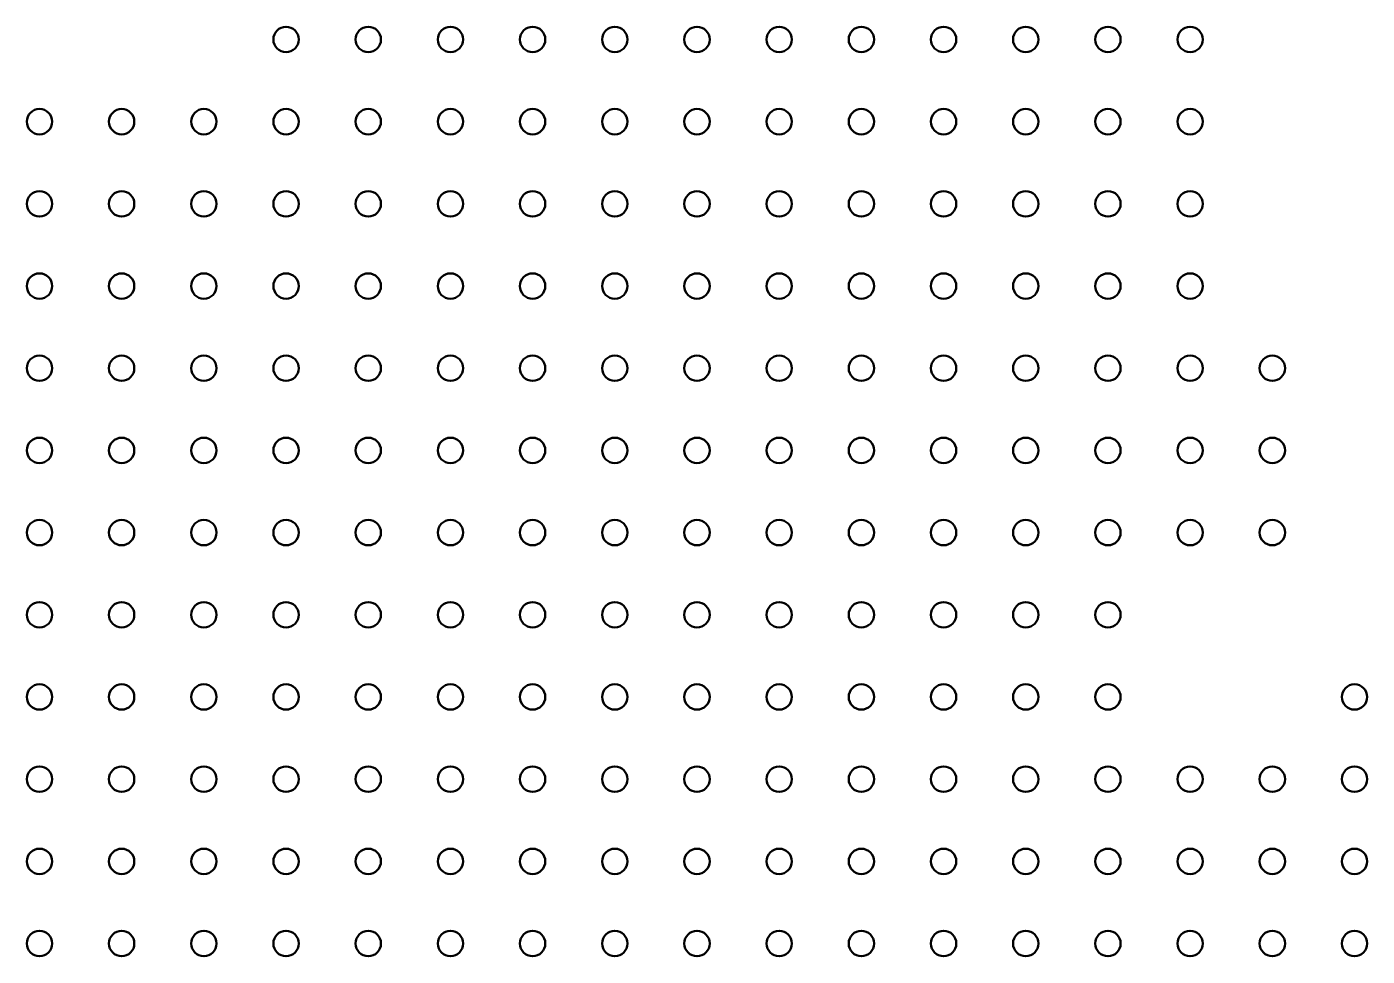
# Model space of a CAD drawing. Header units: inches. Extents: x 23.9 to 30.95, y 2.05 to 9.97.
# Drawn here: x 27.44 to 30.009, y 8.187 to 9.968 of the extents above; entities that cross this region are included whole.
import ezdxf

# ---------------------------------------------------------------- set-up
doc = ezdxf.new("R2010")
doc.units = ezdxf.units.IN
doc.header["$MEASUREMENT"] = 0
doc.layers.add('Visible', color=7, linetype='Continuous', lineweight=0)

# ---------------------------------------------------------------- blocks, each defined once
blk = doc.blocks.new('Block_835')
at = {"layer": 'Visible', "color": 7, "lineweight": 50}
blk.add_circle((27.4646, 8.2117), 0.0243, dxfattribs=at)
blk = doc.blocks.new('Block_836')
at = {"layer": 'Visible', "color": 7, "lineweight": 50}
blk.add_circle((27.4646, 8.3691), 0.0243, dxfattribs=at)
blk = doc.blocks.new('Block_837')
at = {"layer": 'Visible', "color": 7, "lineweight": 50}
blk.add_circle((27.4646, 8.5266), 0.0243, dxfattribs=at)
blk = doc.blocks.new('Block_838')
at = {"layer": 'Visible', "color": 7, "lineweight": 50}
blk.add_circle((27.4646, 8.6841), 0.0243, dxfattribs=at)
blk = doc.blocks.new('Block_839')
at = {"layer": 'Visible', "color": 7, "lineweight": 50}
blk.add_circle((27.4646, 8.8416), 0.0243, dxfattribs=at)
blk = doc.blocks.new('Block_840')
at = {"layer": 'Visible', "color": 7, "lineweight": 50}
blk.add_circle((27.4646, 8.9991), 0.0243, dxfattribs=at)
blk = doc.blocks.new('Block_841')
at = {"layer": 'Visible', "color": 7, "lineweight": 50}
blk.add_circle((27.4646, 9.1566), 0.0243, dxfattribs=at)
blk = doc.blocks.new('Block_842')
at = {"layer": 'Visible', "color": 7, "lineweight": 50}
blk.add_circle((27.4646, 9.314), 0.0243, dxfattribs=at)
blk = doc.blocks.new('Block_843')
at = {"layer": 'Visible', "color": 7, "lineweight": 50}
blk.add_circle((27.4646, 9.4715), 0.0243, dxfattribs=at)
blk = doc.blocks.new('Block_844')
at = {"layer": 'Visible', "color": 7, "lineweight": 50}
blk.add_circle((27.4646, 9.629), 0.0243, dxfattribs=at)
blk = doc.blocks.new('Block_845')
at = {"layer": 'Visible', "color": 7, "lineweight": 50}
blk.add_circle((27.4646, 9.7865), 0.0243, dxfattribs=at)
blk = doc.blocks.new('Block_872')
at = {"layer": 'Visible', "color": 7, "lineweight": 50}
blk.add_circle((27.622, 8.2117), 0.0243, dxfattribs=at)
blk = doc.blocks.new('Block_873')
at = {"layer": 'Visible', "color": 7, "lineweight": 50}
blk.add_circle((27.622, 8.3691), 0.0243, dxfattribs=at)
blk = doc.blocks.new('Block_874')
at = {"layer": 'Visible', "color": 7, "lineweight": 50}
blk.add_circle((27.622, 8.5266), 0.0243, dxfattribs=at)
blk = doc.blocks.new('Block_875')
at = {"layer": 'Visible', "color": 7, "lineweight": 50}
blk.add_circle((27.622, 8.6841), 0.0243, dxfattribs=at)
blk = doc.blocks.new('Block_876')
at = {"layer": 'Visible', "color": 7, "lineweight": 50}
blk.add_circle((27.622, 8.8416), 0.0243, dxfattribs=at)
blk = doc.blocks.new('Block_877')
at = {"layer": 'Visible', "color": 7, "lineweight": 50}
blk.add_circle((27.622, 8.9991), 0.0243, dxfattribs=at)
blk = doc.blocks.new('Block_878')
at = {"layer": 'Visible', "color": 7, "lineweight": 50}
blk.add_circle((27.622, 9.1566), 0.0243, dxfattribs=at)
blk = doc.blocks.new('Block_879')
at = {"layer": 'Visible', "color": 7, "lineweight": 50}
blk.add_circle((27.622, 9.314), 0.0243, dxfattribs=at)
blk = doc.blocks.new('Block_880')
at = {"layer": 'Visible', "color": 7, "lineweight": 50}
blk.add_circle((27.622, 9.4715), 0.0243, dxfattribs=at)
blk = doc.blocks.new('Block_881')
at = {"layer": 'Visible', "color": 7, "lineweight": 50}
blk.add_circle((27.622, 9.629), 0.0243, dxfattribs=at)
blk = doc.blocks.new('Block_882')
at = {"layer": 'Visible', "color": 7, "lineweight": 50}
blk.add_circle((27.622, 9.7865), 0.0243, dxfattribs=at)
blk = doc.blocks.new('Block_903')
at = {"layer": 'Visible', "color": 7, "lineweight": 50}
blk.add_circle((27.7795, 8.2117), 0.0243, dxfattribs=at)
blk = doc.blocks.new('Block_904')
at = {"layer": 'Visible', "color": 7, "lineweight": 50}
blk.add_circle((27.7795, 8.3691), 0.0243, dxfattribs=at)
blk = doc.blocks.new('Block_905')
at = {"layer": 'Visible', "color": 7, "lineweight": 50}
blk.add_circle((27.7795, 8.5266), 0.0243, dxfattribs=at)
blk = doc.blocks.new('Block_906')
at = {"layer": 'Visible', "color": 7, "lineweight": 50}
blk.add_circle((27.7795, 8.6841), 0.0243, dxfattribs=at)
blk = doc.blocks.new('Block_907')
at = {"layer": 'Visible', "color": 7, "lineweight": 50}
blk.add_circle((27.7795, 8.8416), 0.0243, dxfattribs=at)
blk = doc.blocks.new('Block_908')
at = {"layer": 'Visible', "color": 7, "lineweight": 50}
blk.add_circle((27.7795, 8.9991), 0.0243, dxfattribs=at)
blk = doc.blocks.new('Block_909')
at = {"layer": 'Visible', "color": 7, "lineweight": 50}
blk.add_circle((27.7795, 9.1566), 0.0243, dxfattribs=at)
blk = doc.blocks.new('Block_910')
at = {"layer": 'Visible', "color": 7, "lineweight": 50}
blk.add_circle((27.7795, 9.314), 0.0243, dxfattribs=at)
blk = doc.blocks.new('Block_911')
at = {"layer": 'Visible', "color": 7, "lineweight": 50}
blk.add_circle((27.7795, 9.4715), 0.0243, dxfattribs=at)
blk = doc.blocks.new('Block_912')
at = {"layer": 'Visible', "color": 7, "lineweight": 50}
blk.add_circle((27.7795, 9.629), 0.0243, dxfattribs=at)
blk = doc.blocks.new('Block_913')
at = {"layer": 'Visible', "color": 7, "lineweight": 50}
blk.add_circle((27.7795, 9.7865), 0.0243, dxfattribs=at)
blk = doc.blocks.new('Block_930')
at = {"layer": 'Visible', "color": 7, "lineweight": 50}
blk.add_circle((27.937, 8.2117), 0.0243, dxfattribs=at)
blk = doc.blocks.new('Block_931')
at = {"layer": 'Visible', "color": 7, "lineweight": 50}
blk.add_circle((27.937, 8.3691), 0.0243, dxfattribs=at)
blk = doc.blocks.new('Block_932')
at = {"layer": 'Visible', "color": 7, "lineweight": 50}
blk.add_circle((27.937, 8.5266), 0.0243, dxfattribs=at)
blk = doc.blocks.new('Block_933')
at = {"layer": 'Visible', "color": 7, "lineweight": 50}
blk.add_circle((27.937, 8.6841), 0.0243, dxfattribs=at)
blk = doc.blocks.new('Block_934')
at = {"layer": 'Visible', "color": 7, "lineweight": 50}
blk.add_circle((27.937, 8.8416), 0.0243, dxfattribs=at)
blk = doc.blocks.new('Block_935')
at = {"layer": 'Visible', "color": 7, "lineweight": 50}
blk.add_circle((27.937, 8.9991), 0.0243, dxfattribs=at)
blk = doc.blocks.new('Block_936')
at = {"layer": 'Visible', "color": 7, "lineweight": 50}
blk.add_circle((27.937, 9.1566), 0.0243, dxfattribs=at)
blk = doc.blocks.new('Block_937')
at = {"layer": 'Visible', "color": 7, "lineweight": 50}
blk.add_circle((27.937, 9.314), 0.0243, dxfattribs=at)
blk = doc.blocks.new('Block_938')
at = {"layer": 'Visible', "color": 7, "lineweight": 50}
blk.add_circle((27.937, 9.4715), 0.0243, dxfattribs=at)
blk = doc.blocks.new('Block_939')
at = {"layer": 'Visible', "color": 7, "lineweight": 50}
blk.add_circle((27.937, 9.629), 0.0243, dxfattribs=at)
blk = doc.blocks.new('Block_940')
at = {"layer": 'Visible', "color": 7, "lineweight": 50}
blk.add_circle((27.937, 9.7865), 0.0243, dxfattribs=at)
blk = doc.blocks.new('Block_941')
at = {"layer": 'Visible', "color": 7, "lineweight": 50}
blk.add_circle((27.937, 9.944), 0.0243, dxfattribs=at)
blk = doc.blocks.new('Block_957')
at = {"layer": 'Visible', "color": 7, "lineweight": 50}
blk.add_circle((28.0945, 8.2117), 0.0243, dxfattribs=at)
blk = doc.blocks.new('Block_958')
at = {"layer": 'Visible', "color": 7, "lineweight": 50}
blk.add_circle((28.0945, 8.3691), 0.0243, dxfattribs=at)
blk = doc.blocks.new('Block_959')
at = {"layer": 'Visible', "color": 7, "lineweight": 50}
blk.add_circle((28.0945, 8.5266), 0.0243, dxfattribs=at)
blk = doc.blocks.new('Block_960')
at = {"layer": 'Visible', "color": 7, "lineweight": 50}
blk.add_circle((28.0945, 8.6841), 0.0243, dxfattribs=at)
blk = doc.blocks.new('Block_961')
at = {"layer": 'Visible', "color": 7, "lineweight": 50}
blk.add_circle((28.0945, 8.8416), 0.0243, dxfattribs=at)
blk = doc.blocks.new('Block_962')
at = {"layer": 'Visible', "color": 7, "lineweight": 50}
blk.add_circle((28.0945, 8.9991), 0.0243, dxfattribs=at)
blk = doc.blocks.new('Block_963')
at = {"layer": 'Visible', "color": 7, "lineweight": 50}
blk.add_circle((28.0945, 9.1566), 0.0243, dxfattribs=at)
blk = doc.blocks.new('Block_964')
at = {"layer": 'Visible', "color": 7, "lineweight": 50}
blk.add_circle((28.0945, 9.314), 0.0243, dxfattribs=at)
blk = doc.blocks.new('Block_965')
at = {"layer": 'Visible', "color": 7, "lineweight": 50}
blk.add_circle((28.0945, 9.4715), 0.0243, dxfattribs=at)
blk = doc.blocks.new('Block_966')
at = {"layer": 'Visible', "color": 7, "lineweight": 50}
blk.add_circle((28.0945, 9.629), 0.0243, dxfattribs=at)
blk = doc.blocks.new('Block_967')
at = {"layer": 'Visible', "color": 7, "lineweight": 50}
blk.add_circle((28.0945, 9.7865), 0.0243, dxfattribs=at)
blk = doc.blocks.new('Block_968')
at = {"layer": 'Visible', "color": 7, "lineweight": 50}
blk.add_circle((28.0945, 9.944), 0.0243, dxfattribs=at)
blk = doc.blocks.new('Block_988')
at = {"layer": 'Visible', "color": 7, "lineweight": 50}
blk.add_circle((28.252, 8.2117), 0.0243, dxfattribs=at)
blk = doc.blocks.new('Block_989')
at = {"layer": 'Visible', "color": 7, "lineweight": 50}
blk.add_circle((28.252, 8.3691), 0.0243, dxfattribs=at)
blk = doc.blocks.new('Block_990')
at = {"layer": 'Visible', "color": 7, "lineweight": 50}
blk.add_circle((28.252, 8.5266), 0.0243, dxfattribs=at)
blk = doc.blocks.new('Block_991')
at = {"layer": 'Visible', "color": 7, "lineweight": 50}
blk.add_circle((28.252, 8.6841), 0.0243, dxfattribs=at)
blk = doc.blocks.new('Block_992')
at = {"layer": 'Visible', "color": 7, "lineweight": 50}
blk.add_circle((28.252, 8.8416), 0.0243, dxfattribs=at)
blk = doc.blocks.new('Block_993')
at = {"layer": 'Visible', "color": 7, "lineweight": 50}
blk.add_circle((28.252, 8.9991), 0.0243, dxfattribs=at)
blk = doc.blocks.new('Block_994')
at = {"layer": 'Visible', "color": 7, "lineweight": 50}
blk.add_circle((28.252, 9.1566), 0.0243, dxfattribs=at)
blk = doc.blocks.new('Block_995')
at = {"layer": 'Visible', "color": 7, "lineweight": 50}
blk.add_circle((28.252, 9.314), 0.0243, dxfattribs=at)
blk = doc.blocks.new('Block_996')
at = {"layer": 'Visible', "color": 7, "lineweight": 50}
blk.add_circle((28.252, 9.4715), 0.0243, dxfattribs=at)
blk = doc.blocks.new('Block_997')
at = {"layer": 'Visible', "color": 7, "lineweight": 50}
blk.add_circle((28.252, 9.629), 0.0243, dxfattribs=at)
blk = doc.blocks.new('Block_998')
at = {"layer": 'Visible', "color": 7, "lineweight": 50}
blk.add_circle((28.252, 9.7865), 0.0243, dxfattribs=at)
blk = doc.blocks.new('Block_999')
at = {"layer": 'Visible', "color": 7, "lineweight": 50}
blk.add_circle((28.252, 9.944), 0.0243, dxfattribs=at)
blk = doc.blocks.new('Block_1023')
at = {"layer": 'Visible', "color": 7, "lineweight": 50}
blk.add_circle((28.4094, 8.2117), 0.0243, dxfattribs=at)
blk = doc.blocks.new('Block_1024')
at = {"layer": 'Visible', "color": 7, "lineweight": 50}
blk.add_circle((28.4094, 8.3691), 0.0243, dxfattribs=at)
blk = doc.blocks.new('Block_1025')
at = {"layer": 'Visible', "color": 7, "lineweight": 50}
blk.add_circle((28.4094, 8.5266), 0.0243, dxfattribs=at)
blk = doc.blocks.new('Block_1026')
at = {"layer": 'Visible', "color": 7, "lineweight": 50}
blk.add_circle((28.4094, 8.6841), 0.0243, dxfattribs=at)
blk = doc.blocks.new('Block_1027')
at = {"layer": 'Visible', "color": 7, "lineweight": 50}
blk.add_circle((28.4094, 8.8416), 0.0243, dxfattribs=at)
blk = doc.blocks.new('Block_1028')
at = {"layer": 'Visible', "color": 7, "lineweight": 50}
blk.add_circle((28.4094, 8.9991), 0.0243, dxfattribs=at)
blk = doc.blocks.new('Block_1029')
at = {"layer": 'Visible', "color": 7, "lineweight": 50}
blk.add_circle((28.4094, 9.1566), 0.0243, dxfattribs=at)
blk = doc.blocks.new('Block_1030')
at = {"layer": 'Visible', "color": 7, "lineweight": 50}
blk.add_circle((28.4094, 9.314), 0.0243, dxfattribs=at)
blk = doc.blocks.new('Block_1031')
at = {"layer": 'Visible', "color": 7, "lineweight": 50}
blk.add_circle((28.4094, 9.4715), 0.0243, dxfattribs=at)
blk = doc.blocks.new('Block_1032')
at = {"layer": 'Visible', "color": 7, "lineweight": 50}
blk.add_circle((28.4094, 9.629), 0.0243, dxfattribs=at)
blk = doc.blocks.new('Block_1033')
at = {"layer": 'Visible', "color": 7, "lineweight": 50}
blk.add_circle((28.4094, 9.7865), 0.0243, dxfattribs=at)
blk = doc.blocks.new('Block_1034')
at = {"layer": 'Visible', "color": 7, "lineweight": 50}
blk.add_circle((28.4094, 9.944), 0.0243, dxfattribs=at)
blk = doc.blocks.new('Block_1063')
at = {"layer": 'Visible', "color": 7, "lineweight": 50}
blk.add_circle((28.5669, 8.2117), 0.0243, dxfattribs=at)
blk = doc.blocks.new('Block_1064')
at = {"layer": 'Visible', "color": 7, "lineweight": 50}
blk.add_circle((28.5669, 8.3691), 0.0243, dxfattribs=at)
blk = doc.blocks.new('Block_1065')
at = {"layer": 'Visible', "color": 7, "lineweight": 50}
blk.add_circle((28.5669, 8.5266), 0.0243, dxfattribs=at)
blk = doc.blocks.new('Block_1066')
at = {"layer": 'Visible', "color": 7, "lineweight": 50}
blk.add_circle((28.5669, 8.6841), 0.0243, dxfattribs=at)
blk = doc.blocks.new('Block_1067')
at = {"layer": 'Visible', "color": 7, "lineweight": 50}
blk.add_circle((28.5669, 8.8416), 0.0243, dxfattribs=at)
blk = doc.blocks.new('Block_1068')
at = {"layer": 'Visible', "color": 7, "lineweight": 50}
blk.add_circle((28.5669, 8.9991), 0.0243, dxfattribs=at)
blk = doc.blocks.new('Block_1069')
at = {"layer": 'Visible', "color": 7, "lineweight": 50}
blk.add_circle((28.5669, 9.1566), 0.0243, dxfattribs=at)
blk = doc.blocks.new('Block_1070')
at = {"layer": 'Visible', "color": 7, "lineweight": 50}
blk.add_circle((28.5669, 9.314), 0.0243, dxfattribs=at)
blk = doc.blocks.new('Block_1071')
at = {"layer": 'Visible', "color": 7, "lineweight": 50}
blk.add_circle((28.5669, 9.4715), 0.0243, dxfattribs=at)
blk = doc.blocks.new('Block_1072')
at = {"layer": 'Visible', "color": 7, "lineweight": 50}
blk.add_circle((28.5669, 9.629), 0.0243, dxfattribs=at)
blk = doc.blocks.new('Block_1073')
at = {"layer": 'Visible', "color": 7, "lineweight": 50}
blk.add_circle((28.5669, 9.7865), 0.0243, dxfattribs=at)
blk = doc.blocks.new('Block_1074')
at = {"layer": 'Visible', "color": 7, "lineweight": 50}
blk.add_circle((28.5669, 9.944), 0.0243, dxfattribs=at)
blk = doc.blocks.new('Block_1104')
at = {"layer": 'Visible', "color": 7, "lineweight": 50}
blk.add_circle((28.7244, 8.2117), 0.0243, dxfattribs=at)
blk = doc.blocks.new('Block_1105')
at = {"layer": 'Visible', "color": 7, "lineweight": 50}
blk.add_circle((28.7244, 8.3691), 0.0243, dxfattribs=at)
blk = doc.blocks.new('Block_1106')
at = {"layer": 'Visible', "color": 7, "lineweight": 50}
blk.add_circle((28.7244, 8.5266), 0.0243, dxfattribs=at)
blk = doc.blocks.new('Block_1107')
at = {"layer": 'Visible', "color": 7, "lineweight": 50}
blk.add_circle((28.7244, 8.6841), 0.0243, dxfattribs=at)
blk = doc.blocks.new('Block_1108')
at = {"layer": 'Visible', "color": 7, "lineweight": 50}
blk.add_circle((28.7244, 8.8416), 0.0243, dxfattribs=at)
blk = doc.blocks.new('Block_1109')
at = {"layer": 'Visible', "color": 7, "lineweight": 50}
blk.add_circle((28.7244, 8.9991), 0.0243, dxfattribs=at)
blk = doc.blocks.new('Block_1110')
at = {"layer": 'Visible', "color": 7, "lineweight": 50}
blk.add_circle((28.7244, 9.1566), 0.0243, dxfattribs=at)
blk = doc.blocks.new('Block_1111')
at = {"layer": 'Visible', "color": 7, "lineweight": 50}
blk.add_circle((28.7244, 9.314), 0.0243, dxfattribs=at)
blk = doc.blocks.new('Block_1112')
at = {"layer": 'Visible', "color": 7, "lineweight": 50}
blk.add_circle((28.7244, 9.4715), 0.0243, dxfattribs=at)
blk = doc.blocks.new('Block_1113')
at = {"layer": 'Visible', "color": 7, "lineweight": 50}
blk.add_circle((28.7244, 9.629), 0.0243, dxfattribs=at)
blk = doc.blocks.new('Block_1114')
at = {"layer": 'Visible', "color": 7, "lineweight": 50}
blk.add_circle((28.7244, 9.7865), 0.0243, dxfattribs=at)
blk = doc.blocks.new('Block_1115')
at = {"layer": 'Visible', "color": 7, "lineweight": 50}
blk.add_circle((28.7244, 9.944), 0.0243, dxfattribs=at)
blk = doc.blocks.new('Block_1145')
at = {"layer": 'Visible', "color": 7, "lineweight": 50}
blk.add_circle((28.8819, 8.2117), 0.0243, dxfattribs=at)
blk = doc.blocks.new('Block_1146')
at = {"layer": 'Visible', "color": 7, "lineweight": 50}
blk.add_circle((28.8819, 8.3691), 0.0243, dxfattribs=at)
blk = doc.blocks.new('Block_1147')
at = {"layer": 'Visible', "color": 7, "lineweight": 50}
blk.add_circle((28.8819, 8.5266), 0.0243, dxfattribs=at)
blk = doc.blocks.new('Block_1148')
at = {"layer": 'Visible', "color": 7, "lineweight": 50}
blk.add_circle((28.8819, 8.6841), 0.0243, dxfattribs=at)
blk = doc.blocks.new('Block_1149')
at = {"layer": 'Visible', "color": 7, "lineweight": 50}
blk.add_circle((28.8819, 8.8416), 0.0243, dxfattribs=at)
blk = doc.blocks.new('Block_1150')
at = {"layer": 'Visible', "color": 7, "lineweight": 50}
blk.add_circle((28.8819, 8.9991), 0.0243, dxfattribs=at)
blk = doc.blocks.new('Block_1151')
at = {"layer": 'Visible', "color": 7, "lineweight": 50}
blk.add_circle((28.8819, 9.1566), 0.0243, dxfattribs=at)
blk = doc.blocks.new('Block_1152')
at = {"layer": 'Visible', "color": 7, "lineweight": 50}
blk.add_circle((28.8819, 9.314), 0.0243, dxfattribs=at)
blk = doc.blocks.new('Block_1153')
at = {"layer": 'Visible', "color": 7, "lineweight": 50}
blk.add_circle((28.8819, 9.4715), 0.0243, dxfattribs=at)
blk = doc.blocks.new('Block_1154')
at = {"layer": 'Visible', "color": 7, "lineweight": 50}
blk.add_circle((28.8819, 9.629), 0.0243, dxfattribs=at)
blk = doc.blocks.new('Block_1155')
at = {"layer": 'Visible', "color": 7, "lineweight": 50}
blk.add_circle((28.8819, 9.7865), 0.0243, dxfattribs=at)
blk = doc.blocks.new('Block_1156')
at = {"layer": 'Visible', "color": 7, "lineweight": 50}
blk.add_circle((28.8819, 9.944), 0.0243, dxfattribs=at)
blk = doc.blocks.new('Block_1186')
at = {"layer": 'Visible', "color": 7, "lineweight": 50}
blk.add_circle((29.0394, 8.2117), 0.0243, dxfattribs=at)
blk = doc.blocks.new('Block_1187')
at = {"layer": 'Visible', "color": 7, "lineweight": 50}
blk.add_circle((29.0394, 8.3691), 0.0243, dxfattribs=at)
blk = doc.blocks.new('Block_1188')
at = {"layer": 'Visible', "color": 7, "lineweight": 50}
blk.add_circle((29.0394, 8.5266), 0.0243, dxfattribs=at)
blk = doc.blocks.new('Block_1189')
at = {"layer": 'Visible', "color": 7, "lineweight": 50}
blk.add_circle((29.0394, 8.6841), 0.0243, dxfattribs=at)
blk = doc.blocks.new('Block_1190')
at = {"layer": 'Visible', "color": 7, "lineweight": 50}
blk.add_circle((29.0394, 8.8416), 0.0243, dxfattribs=at)
blk = doc.blocks.new('Block_1191')
at = {"layer": 'Visible', "color": 7, "lineweight": 50}
blk.add_circle((29.0394, 8.9991), 0.0243, dxfattribs=at)
blk = doc.blocks.new('Block_1192')
at = {"layer": 'Visible', "color": 7, "lineweight": 50}
blk.add_circle((29.0394, 9.1566), 0.0243, dxfattribs=at)
blk = doc.blocks.new('Block_1193')
at = {"layer": 'Visible', "color": 7, "lineweight": 50}
blk.add_circle((29.0394, 9.314), 0.0243, dxfattribs=at)
blk = doc.blocks.new('Block_1194')
at = {"layer": 'Visible', "color": 7, "lineweight": 50}
blk.add_circle((29.0394, 9.4715), 0.0243, dxfattribs=at)
blk = doc.blocks.new('Block_1195')
at = {"layer": 'Visible', "color": 7, "lineweight": 50}
blk.add_circle((29.0394, 9.629), 0.0243, dxfattribs=at)
blk = doc.blocks.new('Block_1196')
at = {"layer": 'Visible', "color": 7, "lineweight": 50}
blk.add_circle((29.0394, 9.7865), 0.0243, dxfattribs=at)
blk = doc.blocks.new('Block_1197')
at = {"layer": 'Visible', "color": 7, "lineweight": 50}
blk.add_circle((29.0394, 9.944), 0.0243, dxfattribs=at)
blk = doc.blocks.new('Block_1225')
at = {"layer": 'Visible', "color": 7, "lineweight": 50}
blk.add_circle((29.1969, 8.2117), 0.0243, dxfattribs=at)
blk = doc.blocks.new('Block_1226')
at = {"layer": 'Visible', "color": 7, "lineweight": 50}
blk.add_circle((29.1969, 8.3691), 0.0243, dxfattribs=at)
blk = doc.blocks.new('Block_1227')
at = {"layer": 'Visible', "color": 7, "lineweight": 50}
blk.add_circle((29.1969, 8.5266), 0.0243, dxfattribs=at)
blk = doc.blocks.new('Block_1228')
at = {"layer": 'Visible', "color": 7, "lineweight": 50}
blk.add_circle((29.1969, 8.6841), 0.0243, dxfattribs=at)
blk = doc.blocks.new('Block_1229')
at = {"layer": 'Visible', "color": 7, "lineweight": 50}
blk.add_circle((29.1969, 8.8416), 0.0243, dxfattribs=at)
blk = doc.blocks.new('Block_1230')
at = {"layer": 'Visible', "color": 7, "lineweight": 50}
blk.add_circle((29.1969, 8.9991), 0.0243, dxfattribs=at)
blk = doc.blocks.new('Block_1231')
at = {"layer": 'Visible', "color": 7, "lineweight": 50}
blk.add_circle((29.1969, 9.1566), 0.0243, dxfattribs=at)
blk = doc.blocks.new('Block_1232')
at = {"layer": 'Visible', "color": 7, "lineweight": 50}
blk.add_circle((29.1969, 9.314), 0.0243, dxfattribs=at)
blk = doc.blocks.new('Block_1233')
at = {"layer": 'Visible', "color": 7, "lineweight": 50}
blk.add_circle((29.1969, 9.4715), 0.0243, dxfattribs=at)
blk = doc.blocks.new('Block_1234')
at = {"layer": 'Visible', "color": 7, "lineweight": 50}
blk.add_circle((29.1969, 9.629), 0.0243, dxfattribs=at)
blk = doc.blocks.new('Block_1235')
at = {"layer": 'Visible', "color": 7, "lineweight": 50}
blk.add_circle((29.1969, 9.7865), 0.0243, dxfattribs=at)
blk = doc.blocks.new('Block_1236')
at = {"layer": 'Visible', "color": 7, "lineweight": 50}
blk.add_circle((29.1969, 9.944), 0.0243, dxfattribs=at)
blk = doc.blocks.new('Block_1265')
at = {"layer": 'Visible', "color": 7, "lineweight": 50}
blk.add_circle((29.3543, 8.2117), 0.0243, dxfattribs=at)
blk = doc.blocks.new('Block_1266')
at = {"layer": 'Visible', "color": 7, "lineweight": 50}
blk.add_circle((29.3543, 8.3691), 0.0243, dxfattribs=at)
blk = doc.blocks.new('Block_1267')
at = {"layer": 'Visible', "color": 7, "lineweight": 50}
blk.add_circle((29.3543, 8.5266), 0.0243, dxfattribs=at)
blk = doc.blocks.new('Block_1268')
at = {"layer": 'Visible', "color": 7, "lineweight": 50}
blk.add_circle((29.3543, 8.6841), 0.0243, dxfattribs=at)
blk = doc.blocks.new('Block_1269')
at = {"layer": 'Visible', "color": 7, "lineweight": 50}
blk.add_circle((29.3543, 8.8416), 0.0243, dxfattribs=at)
blk = doc.blocks.new('Block_1270')
at = {"layer": 'Visible', "color": 7, "lineweight": 50}
blk.add_circle((29.3543, 8.9991), 0.0243, dxfattribs=at)
blk = doc.blocks.new('Block_1271')
at = {"layer": 'Visible', "color": 7, "lineweight": 50}
blk.add_circle((29.3543, 9.1566), 0.0243, dxfattribs=at)
blk = doc.blocks.new('Block_1272')
at = {"layer": 'Visible', "color": 7, "lineweight": 50}
blk.add_circle((29.3543, 9.314), 0.0243, dxfattribs=at)
blk = doc.blocks.new('Block_1273')
at = {"layer": 'Visible', "color": 7, "lineweight": 50}
blk.add_circle((29.3543, 9.4715), 0.0243, dxfattribs=at)
blk = doc.blocks.new('Block_1274')
at = {"layer": 'Visible', "color": 7, "lineweight": 50}
blk.add_circle((29.3543, 9.629), 0.0243, dxfattribs=at)
blk = doc.blocks.new('Block_1275')
at = {"layer": 'Visible', "color": 7, "lineweight": 50}
blk.add_circle((29.3543, 9.7865), 0.0243, dxfattribs=at)
blk = doc.blocks.new('Block_1276')
at = {"layer": 'Visible', "color": 7, "lineweight": 50}
blk.add_circle((29.3543, 9.944), 0.0243, dxfattribs=at)
blk = doc.blocks.new('Block_1303')
at = {"layer": 'Visible', "color": 7, "lineweight": 50}
blk.add_circle((29.5118, 8.2117), 0.0243, dxfattribs=at)
blk = doc.blocks.new('Block_1304')
at = {"layer": 'Visible', "color": 7, "lineweight": 50}
blk.add_circle((29.5118, 8.3691), 0.0243, dxfattribs=at)
blk = doc.blocks.new('Block_1305')
at = {"layer": 'Visible', "color": 7, "lineweight": 50}
blk.add_circle((29.5118, 8.5266), 0.0243, dxfattribs=at)
blk = doc.blocks.new('Block_1306')
at = {"layer": 'Visible', "color": 7, "lineweight": 50}
blk.add_circle((29.5118, 8.6841), 0.0243, dxfattribs=at)
blk = doc.blocks.new('Block_1307')
at = {"layer": 'Visible', "color": 7, "lineweight": 50}
blk.add_circle((29.5118, 8.8416), 0.0243, dxfattribs=at)
blk = doc.blocks.new('Block_1308')
at = {"layer": 'Visible', "color": 7, "lineweight": 50}
blk.add_circle((29.5118, 8.9991), 0.0243, dxfattribs=at)
blk = doc.blocks.new('Block_1309')
at = {"layer": 'Visible', "color": 7, "lineweight": 50}
blk.add_circle((29.5118, 9.1566), 0.0243, dxfattribs=at)
blk = doc.blocks.new('Block_1310')
at = {"layer": 'Visible', "color": 7, "lineweight": 50}
blk.add_circle((29.5118, 9.314), 0.0243, dxfattribs=at)
blk = doc.blocks.new('Block_1311')
at = {"layer": 'Visible', "color": 7, "lineweight": 50}
blk.add_circle((29.5118, 9.4715), 0.0243, dxfattribs=at)
blk = doc.blocks.new('Block_1312')
at = {"layer": 'Visible', "color": 7, "lineweight": 50}
blk.add_circle((29.5118, 9.629), 0.0243, dxfattribs=at)
blk = doc.blocks.new('Block_1313')
at = {"layer": 'Visible', "color": 7, "lineweight": 50}
blk.add_circle((29.5118, 9.7865), 0.0243, dxfattribs=at)
blk = doc.blocks.new('Block_1314')
at = {"layer": 'Visible', "color": 7, "lineweight": 50}
blk.add_circle((29.5118, 9.944), 0.0243, dxfattribs=at)
blk = doc.blocks.new('Block_1341')
at = {"layer": 'Visible', "color": 7, "lineweight": 50}
blk.add_circle((29.6693, 8.2117), 0.0243, dxfattribs=at)
blk = doc.blocks.new('Block_1342')
at = {"layer": 'Visible', "color": 7, "lineweight": 50}
blk.add_circle((29.6693, 8.3691), 0.0243, dxfattribs=at)
blk = doc.blocks.new('Block_1343')
at = {"layer": 'Visible', "color": 7, "lineweight": 50}
blk.add_circle((29.6693, 8.5266), 0.0243, dxfattribs=at)
blk = doc.blocks.new('Block_1344')
at = {"layer": 'Visible', "color": 7, "lineweight": 50}
blk.add_circle((29.6693, 8.9991), 0.0243, dxfattribs=at)
blk = doc.blocks.new('Block_1345')
at = {"layer": 'Visible', "color": 7, "lineweight": 50}
blk.add_circle((29.6693, 9.1566), 0.0243, dxfattribs=at)
blk = doc.blocks.new('Block_1346')
at = {"layer": 'Visible', "color": 7, "lineweight": 50}
blk.add_circle((29.6693, 9.314), 0.0243, dxfattribs=at)
blk = doc.blocks.new('Block_1347')
at = {"layer": 'Visible', "color": 7, "lineweight": 50}
blk.add_circle((29.6693, 9.4715), 0.0243, dxfattribs=at)
blk = doc.blocks.new('Block_1348')
at = {"layer": 'Visible', "color": 7, "lineweight": 50}
blk.add_circle((29.6693, 9.629), 0.0243, dxfattribs=at)
blk = doc.blocks.new('Block_1349')
at = {"layer": 'Visible', "color": 7, "lineweight": 50}
blk.add_circle((29.6693, 9.7865), 0.0243, dxfattribs=at)
blk = doc.blocks.new('Block_1350')
at = {"layer": 'Visible', "color": 7, "lineweight": 50}
blk.add_circle((29.6693, 9.944), 0.0243, dxfattribs=at)
blk = doc.blocks.new('Block_1376')
at = {"layer": 'Visible', "color": 7, "lineweight": 50}
blk.add_circle((29.8268, 8.2117), 0.0243, dxfattribs=at)
blk = doc.blocks.new('Block_1377')
at = {"layer": 'Visible', "color": 7, "lineweight": 50}
blk.add_circle((29.8268, 8.3691), 0.0243, dxfattribs=at)
blk = doc.blocks.new('Block_1378')
at = {"layer": 'Visible', "color": 7, "lineweight": 50}
blk.add_circle((29.8268, 8.5266), 0.0243, dxfattribs=at)
blk = doc.blocks.new('Block_1379')
at = {"layer": 'Visible', "color": 7, "lineweight": 50}
blk.add_circle((29.8268, 8.9991), 0.0243, dxfattribs=at)
blk = doc.blocks.new('Block_1380')
at = {"layer": 'Visible', "color": 7, "lineweight": 50}
blk.add_circle((29.8268, 9.1566), 0.0243, dxfattribs=at)
blk = doc.blocks.new('Block_1381')
at = {"layer": 'Visible', "color": 7, "lineweight": 50}
blk.add_circle((29.8268, 9.314), 0.0243, dxfattribs=at)
blk = doc.blocks.new('Block_1407')
at = {"layer": 'Visible', "color": 7, "lineweight": 50}
blk.add_circle((29.9843, 8.2117), 0.0243, dxfattribs=at)
blk = doc.blocks.new('Block_1408')
at = {"layer": 'Visible', "color": 7, "lineweight": 50}
blk.add_circle((29.9843, 8.3691), 0.0243, dxfattribs=at)
blk = doc.blocks.new('Block_1409')
at = {"layer": 'Visible', "color": 7, "lineweight": 50}
blk.add_circle((29.9843, 8.5266), 0.0243, dxfattribs=at)
blk = doc.blocks.new('Block_1410')
at = {"layer": 'Visible', "color": 7, "lineweight": 50}
blk.add_circle((29.9843, 8.6841), 0.0243, dxfattribs=at)

msp = doc.modelspace()

# ---------------------------------------------------------------- block references
at = {"layer": 'Visible'}
for name in ['Block_941', 'Block_968', 'Block_999', 'Block_1034', 'Block_1074', 'Block_1115', 'Block_1156', 'Block_1197', 'Block_1236', 'Block_1276', 'Block_1314', 'Block_1350', 'Block_845', 'Block_882', 'Block_913', 'Block_940', 'Block_967', 'Block_998', 'Block_1033', 'Block_1073', 'Block_1114', 'Block_1155', 'Block_1196', 'Block_1235', 'Block_1275', 'Block_1313', 'Block_1349', 'Block_844', 'Block_881', 'Block_912', 'Block_939', 'Block_966', 'Block_997', 'Block_1032', 'Block_1072', 'Block_1113', 'Block_1154', 'Block_1195', 'Block_1234', 'Block_1274', 'Block_1312', 'Block_1348', 'Block_843', 'Block_880', 'Block_911', 'Block_938', 'Block_965', 'Block_996', 'Block_1031', 'Block_1071', 'Block_1112', 'Block_1153', 'Block_1194', 'Block_1233', 'Block_1273', 'Block_1311', 'Block_1347', 'Block_842', 'Block_879', 'Block_910', 'Block_937', 'Block_964', 'Block_995', 'Block_1030', 'Block_1070', 'Block_1111', 'Block_1152', 'Block_1193', 'Block_1232', 'Block_1272', 'Block_1310', 'Block_1346', 'Block_1381', 'Block_841', 'Block_878', 'Block_909', 'Block_936', 'Block_963', 'Block_994', 'Block_1029', 'Block_1069', 'Block_1110', 'Block_1151', 'Block_1192', 'Block_1231', 'Block_1271', 'Block_1309', 'Block_1345', 'Block_1380', 'Block_840', 'Block_877', 'Block_908', 'Block_935', 'Block_962', 'Block_993', 'Block_1028', 'Block_1068', 'Block_1109', 'Block_1150', 'Block_1191', 'Block_1230', 'Block_1270', 'Block_1308', 'Block_1344', 'Block_1379', 'Block_839', 'Block_876', 'Block_907', 'Block_934', 'Block_961', 'Block_992', 'Block_1027', 'Block_1067', 'Block_1108', 'Block_1149', 'Block_1190', 'Block_1229', 'Block_1269', 'Block_1307', 'Block_838', 'Block_875', 'Block_906', 'Block_933', 'Block_960', 'Block_991', 'Block_1026', 'Block_1066', 'Block_1107', 'Block_1148', 'Block_1189', 'Block_1228', 'Block_1268', 'Block_1306', 'Block_1410', 'Block_837', 'Block_874', 'Block_905', 'Block_932', 'Block_959', 'Block_990', 'Block_1025', 'Block_1065', 'Block_1106', 'Block_1147', 'Block_1188', 'Block_1227', 'Block_1267', 'Block_1305', 'Block_1343', 'Block_1378', 'Block_1409', 'Block_836', 'Block_873', 'Block_904', 'Block_931', 'Block_958', 'Block_989', 'Block_1024', 'Block_1064', 'Block_1105', 'Block_1146', 'Block_1187', 'Block_1226', 'Block_1266', 'Block_1304', 'Block_1342', 'Block_1377', 'Block_1408', 'Block_835', 'Block_872', 'Block_903', 'Block_930', 'Block_957', 'Block_988', 'Block_1023', 'Block_1063', 'Block_1104', 'Block_1145', 'Block_1186', 'Block_1225', 'Block_1265', 'Block_1303', 'Block_1341', 'Block_1376', 'Block_1407']:
    msp.add_blockref(name, (0, 0), dxfattribs=at)

doc.saveas('drawing.dxf')
